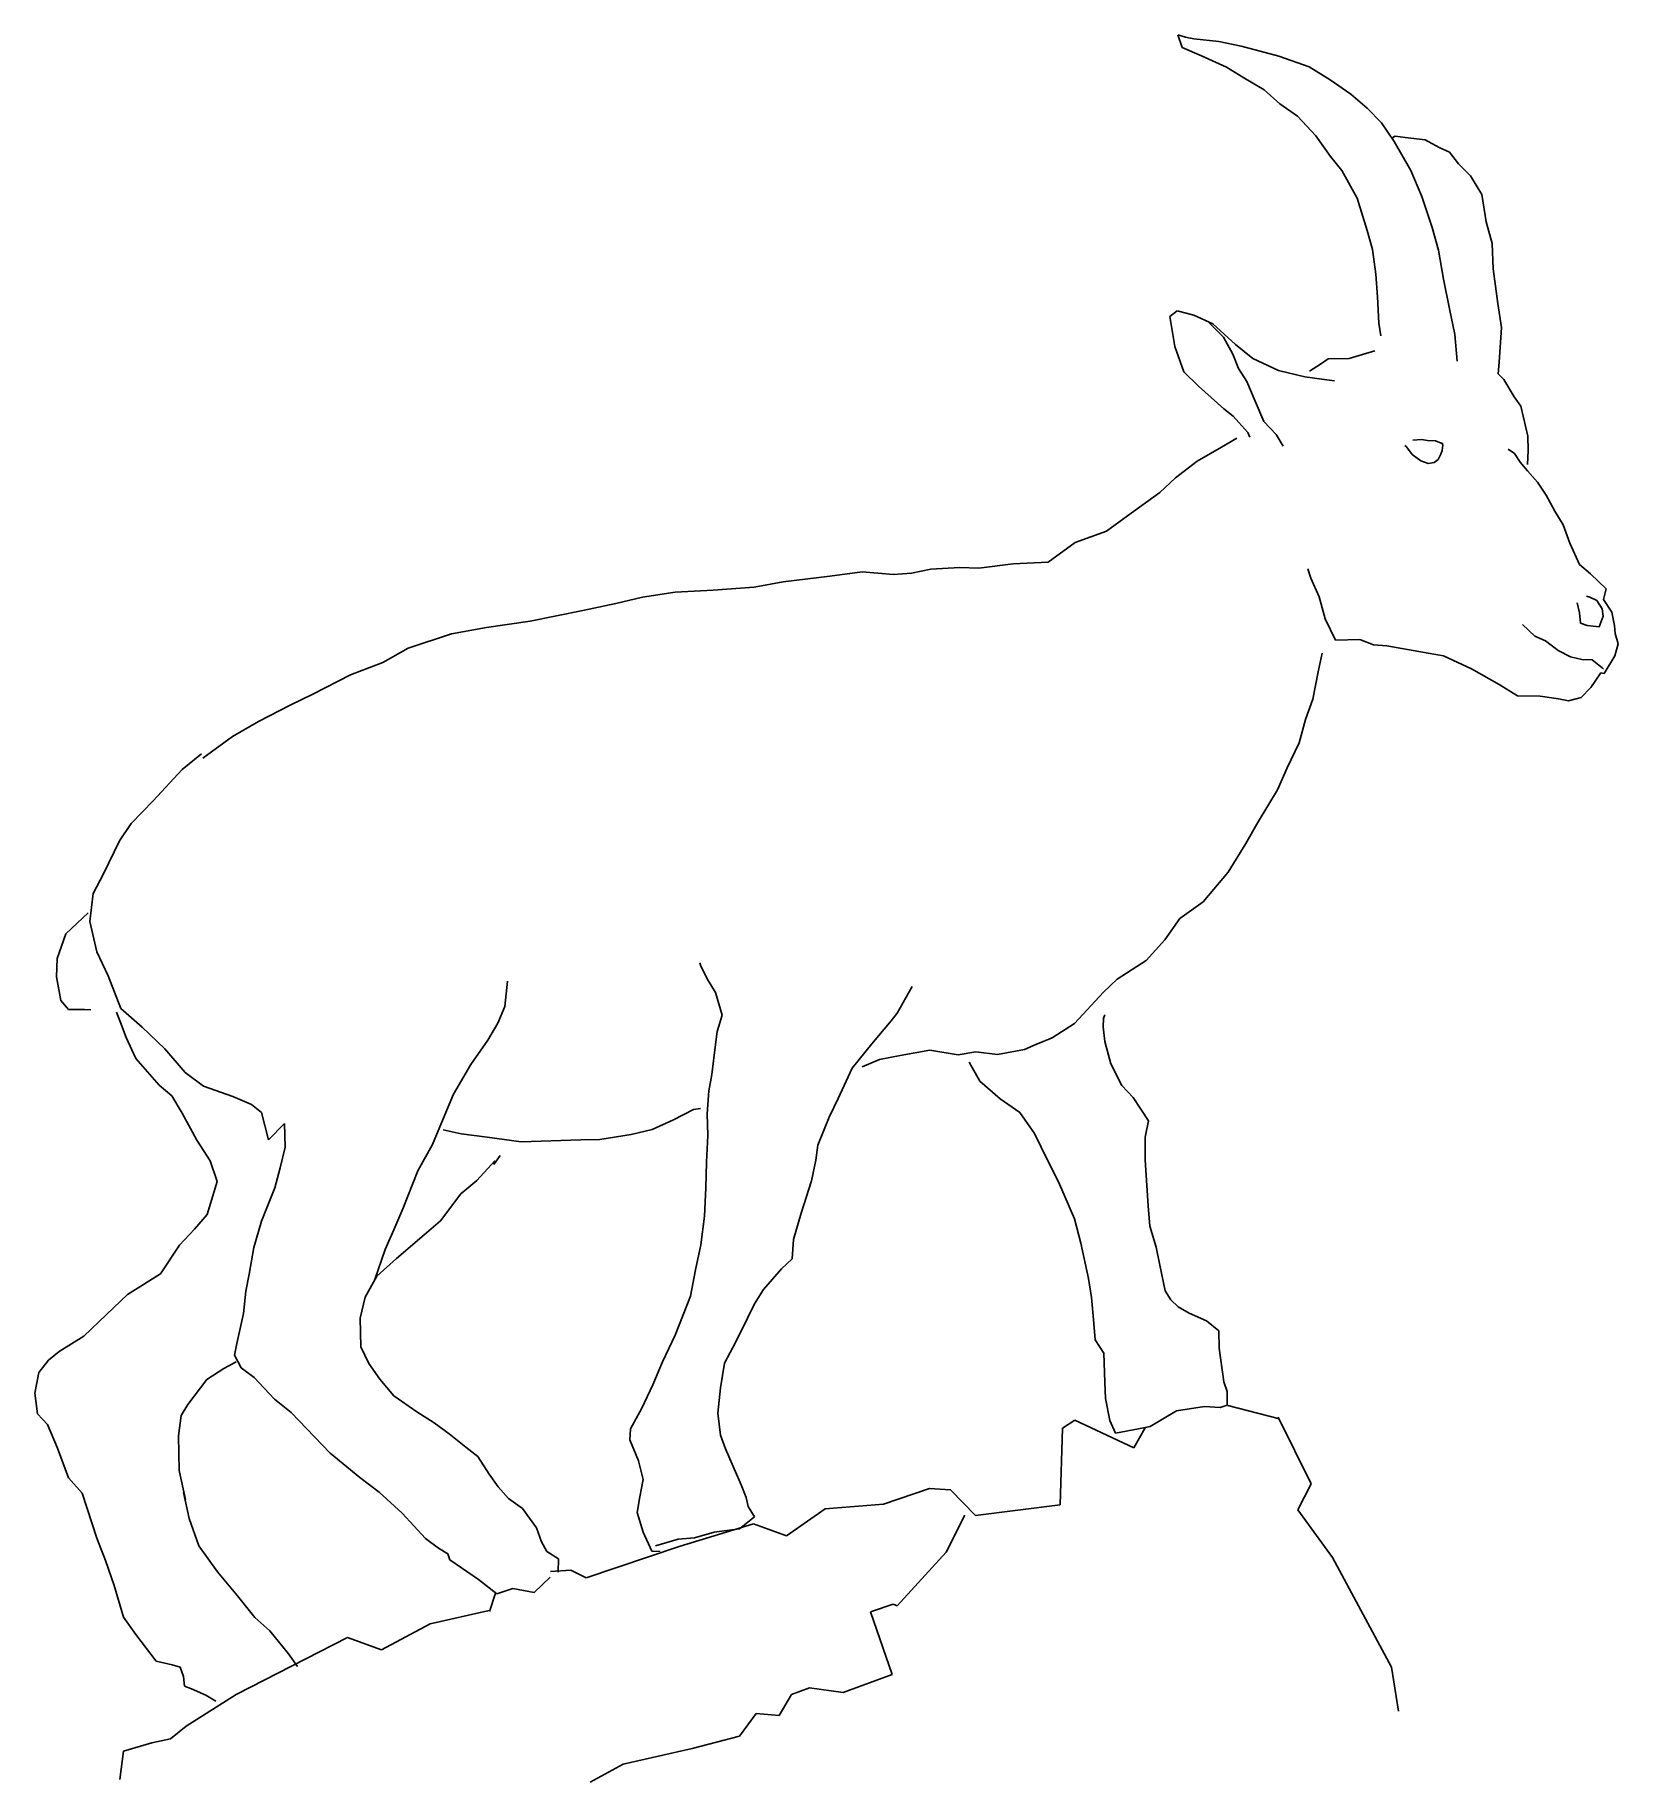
# Model space of a CAD drawing. Header units: millimetres. Extents: x -1473.43 to -1471.81, y 1778.78 to 1780.56.
import ezdxf

# ---------------------------------------------------------------- set-up
doc = ezdxf.new("R2010")
doc.units = ezdxf.units.MM
doc.header["$LTSCALE"] = 10
doc.layers.add('Animais', color=2, linetype='Continuous')

msp = doc.modelspace()

# ---------------------------------------------------------------- linework, layer by layer
at = {"layer": 'Animais'}
for p, q in [((-1472.2628, 1780.5625), (-1472.2583, 1780.5496)), ((-1472.2548, 1780.5603), (-1472.2628, 1780.5625)), ((-1472.2464, 1780.5586), (-1472.2548, 1780.5603)), ((-1472.2207, 1780.5557), (-1472.2464, 1780.5586)), ((-1472.1981, 1780.5512), (-1472.2207, 1780.5557)), ((-1472.2583, 1780.5496), (-1472.2384, 1780.5414)), ((-1472.2384, 1780.5414), (-1472.2129, 1780.5297)), ((-1472.1837, 1780.5473), (-1472.1981, 1780.5512)), ((-1472.1597, 1780.541), (-1472.1837, 1780.5473)), ((-1472.1288, 1780.5299), (-1472.1597, 1780.541)), ((-1472.2129, 1780.5297), (-1472.1953, 1780.5189)), ((-1472.1953, 1780.5189), (-1472.1748, 1780.5065)), ((-1472.1074, 1780.5168), (-1472.1288, 1780.5299)), ((-1472.0862, 1780.5021), (-1472.1074, 1780.5168)), ((-1472.1748, 1780.5065), (-1472.1585, 1780.4923)), ((-1472.0697, 1780.488), (-1472.0862, 1780.5021)), ((-1472.1585, 1780.4923), (-1472.1405, 1780.4797)), ((-1472.0548, 1780.4729), (-1472.0697, 1780.488)), ((-1472.1405, 1780.4797), (-1472.122, 1780.4597)), ((-1472.0421, 1780.4539), (-1472.0548, 1780.4729)), ((-1472.122, 1780.4597), (-1472.1071, 1780.4387)), ((-1472.0409, 1780.4593), (-1472.0441, 1780.4577)), ((-1472.0249, 1780.4242), (-1472.0421, 1780.4539)), ((-1472.0309, 1780.458), (-1472.0409, 1780.4593)), ((-1472.0105, 1780.4557), (-1472.0309, 1780.458)), ((-1471.9961, 1780.4478), (-1472.0105, 1780.4557)), ((-1471.9855, 1780.4428), (-1471.9961, 1780.4478)), ((-1472.1071, 1780.4387), (-1472.0955, 1780.4241)), ((-1471.9764, 1780.4312), (-1471.9855, 1780.4428)), ((-1471.9643, 1780.4188), (-1471.9764, 1780.4312)), ((-1472.0955, 1780.4241), (-1472.0798, 1780.3959)), ((-1472.0139, 1780.3978), (-1472.0249, 1780.4242)), ((-1471.9527, 1780.3998), (-1471.9643, 1780.4188)), ((-1472.0798, 1780.3959), (-1472.0695, 1780.3631)), ((-1472.0033, 1780.3662), (-1472.0139, 1780.3978)), ((-1471.9482, 1780.372), (-1471.9527, 1780.3998)), ((-1472.0695, 1780.3631), (-1472.0642, 1780.3437)), ((-1471.9967, 1780.343), (-1472.0033, 1780.3662)), ((-1471.942, 1780.3499), (-1471.9482, 1780.372)), ((-1472.0642, 1780.3437), (-1472.0608, 1780.3186)), ((-1471.9917, 1780.3134), (-1471.9967, 1780.343)), ((-1471.9412, 1780.3241), (-1471.942, 1780.3499)), ((-1471.9362, 1780.2887), (-1471.9412, 1780.3241)), ((-1472.0608, 1780.3186), (-1472.059, 1780.2955)), ((-1471.9856, 1780.2833), (-1471.9917, 1780.3134)), ((-1472.059, 1780.2955), (-1472.0577, 1780.2686)), ((-1471.9327, 1780.264), (-1471.9362, 1780.2887)), ((-1472.2633, 1780.2811), (-1472.2709, 1780.2752)), ((-1472.2709, 1780.2752), (-1472.2659, 1780.2447)), ((-1472.2462, 1780.2767), (-1472.2633, 1780.2811)), ((-1472.227, 1780.2678), (-1472.2462, 1780.2767)), ((-1472.216, 1780.2543), (-1472.2308, 1780.269)), ((-1472.2037, 1780.2467), (-1472.227, 1780.2678)), ((-1472.0577, 1780.2686), (-1472.0557, 1780.2557)), ((-1471.9801, 1780.257), (-1471.9856, 1780.2833)), ((-1472.2065, 1780.237), (-1472.216, 1780.2543)), ((-1471.9777, 1780.2297), (-1471.9801, 1780.257)), ((-1471.9349, 1780.2286), (-1471.9327, 1780.264)), ((-1472.2659, 1780.2447), (-1472.2566, 1780.2188)), ((-1472.2008, 1780.2224), (-1472.2065, 1780.237)), ((-1472.1861, 1780.2325), (-1472.2037, 1780.2467)), ((-1472.16, 1780.2204), (-1472.1861, 1780.2325)), ((-1472.1095, 1780.2323), (-1472.1171, 1780.2268)), ((-1472.0881, 1780.2325), (-1472.1095, 1780.2323)), ((-1472.0709, 1780.2376), (-1472.0881, 1780.2325)), ((-1472.0616, 1780.2402), (-1472.0709, 1780.2376)), ((-1472.2566, 1780.2188), (-1472.2417, 1780.2042)), ((-1472.1923, 1780.209), (-1472.2008, 1780.2224)), ((-1472.1332, 1780.2137), (-1472.16, 1780.2204)), ((-1472.1157, 1780.2113), (-1472.1332, 1780.2137)), ((-1472.1171, 1780.2268), (-1472.1285, 1780.2196)), ((-1471.9359, 1780.2168), (-1471.9349, 1780.2286)), ((-1471.9302, 1780.2109), (-1471.9359, 1780.2168)), ((-1472.2417, 1780.2042), (-1472.2157, 1780.1813)), ((-1472.1839, 1780.1891), (-1472.1923, 1780.209)), ((-1472.1028, 1780.2096), (-1472.1157, 1780.2113)), ((-1471.9197, 1780.1935), (-1471.9302, 1780.2109)), ((-1472.2157, 1780.1813), (-1472.2061, 1780.1738)), ((-1472.1751, 1780.1681), (-1472.1839, 1780.1891)), ((-1471.9127, 1780.1839), (-1471.9197, 1780.1935)), ((-1471.9056, 1780.1532), (-1471.9127, 1780.1839)), ((-1472.2061, 1780.1738), (-1472.2004, 1780.1673)), ((-1472.2004, 1780.1673), (-1472.1914, 1780.157)), ((-1472.1623, 1780.1551), (-1472.1751, 1780.1681)), ((-1472.243, 1780.1276), (-1472.2182, 1780.1422)), ((-1472.2182, 1780.1422), (-1472.2026, 1780.1512)), ((-1472.1914, 1780.157), (-1472.1892, 1780.1521)), ((-1472.1551, 1780.1432), (-1472.1623, 1780.1551)), ((-1472.0311, 1780.1439), (-1472.0296, 1780.1423)), ((-1472.0296, 1780.1423), (-1472.0237, 1780.1347)), ((-1472.014, 1780.1497), (-1472.0231, 1780.1491)), ((-1472.008, 1780.149), (-1472.014, 1780.1497)), ((-1472, 1780.1484), (-1472.008, 1780.149)), ((-1471.9942, 1780.1462), (-1472, 1780.1484)), ((-1471.9931, 1780.1461), (-1471.9942, 1780.1462)), ((-1471.9932, 1780.1386), (-1471.9925, 1780.1441)), ((-1471.9925, 1780.1441), (-1471.9931, 1780.1461)), ((-1471.9052, 1780.1387), (-1471.9056, 1780.1532)), ((-1472.2652, 1780.1106), (-1472.243, 1780.1276)), ((-1472.0237, 1780.1347), (-1472.0147, 1780.1282)), ((-1472.0147, 1780.1282), (-1472.0073, 1780.1254)), ((-1472.0073, 1780.1254), (-1472.0013, 1780.1264)), ((-1472.0013, 1780.1264), (-1471.9971, 1780.1295)), ((-1471.9971, 1780.1295), (-1471.9943, 1780.135)), ((-1471.9943, 1780.135), (-1471.9932, 1780.1386)), ((-1471.9193, 1780.1357), (-1471.9256, 1780.14)), ((-1471.9134, 1780.1266), (-1471.9193, 1780.1357)), ((-1471.9059, 1780.1178), (-1471.9134, 1780.1266)), ((-1471.9059, 1780.1243), (-1471.9052, 1780.1387)), ((-1472.2809, 1780.0958), (-1472.2652, 1780.1106)), ((-1471.896, 1780.1064), (-1471.9059, 1780.1178)), ((-1471.8871, 1780.093), (-1471.896, 1780.1064)), ((-1472.314, 1780.072), (-1472.2809, 1780.0958)), ((-1471.878, 1780.0768), (-1471.8871, 1780.093)), ((-1472.3356, 1780.0562), (-1472.314, 1780.072)), ((-1471.8697, 1780.0628), (-1471.878, 1780.0768)), ((-1472.3673, 1780.0448), (-1472.3356, 1780.0562)), ((-1471.8628, 1780.044), (-1471.8697, 1780.0628)), ((-1472.395, 1780.0247), (-1472.3673, 1780.0448)), ((-1471.853, 1780.0224), (-1471.8628, 1780.044)), ((-1472.5344, 1780.0134), (-1472.5146, 1780.0175)), ((-1472.5146, 1780.0175), (-1472.485, 1780.0193)), ((-1472.485, 1780.0193), (-1472.4657, 1780.0186)), ((-1472.4657, 1780.0186), (-1472.4308, 1780.0229)), ((-1472.4308, 1780.0229), (-1472.395, 1780.0247)), ((-1472.1301, 1780.0179), (-1472.1271, 1780.0083)), ((-1471.8418, 1780.0127), (-1471.853, 1780.0224)), ((-1472.7367, 1779.9963), (-1472.6949, 1779.9991)), ((-1472.6949, 1779.9991), (-1472.6653, 1780.0046)), ((-1472.6653, 1780.0046), (-1472.6175, 1780.0105)), ((-1472.6175, 1780.0105), (-1472.5848, 1780.015)), ((-1472.5848, 1780.015), (-1472.5527, 1780.012)), ((-1472.5527, 1780.012), (-1472.5344, 1780.0134)), ((-1472.1271, 1780.0083), (-1472.1186, 1779.9894)), ((-1471.8259, 1779.9974), (-1471.8418, 1780.0127)), ((-1472.8694, 1779.9753), (-1472.836, 1779.9825)), ((-1472.836, 1779.9825), (-1472.8086, 1779.9891)), ((-1472.8086, 1779.9891), (-1472.7754, 1779.9941)), ((-1472.7754, 1779.9941), (-1472.7367, 1779.9963)), ((-1472.1186, 1779.9894), (-1472.1124, 1779.9669)), ((-1471.8555, 1779.9833), (-1471.8529, 1779.9731)), ((-1471.8425, 1779.989), (-1471.8458, 1779.9901)), ((-1471.8352, 1779.9857), (-1471.8425, 1779.989)), ((-1471.8298, 1779.977), (-1471.8352, 1779.9857)), ((-1471.8287, 1779.9868), (-1471.8259, 1779.9974)), ((-1471.8202, 1779.9738), (-1471.8287, 1779.9868)), ((-1472.9677, 1779.9582), (-1472.9231, 1779.9646)), ((-1472.9231, 1779.9646), (-1472.8694, 1779.9753)), ((-1472.1124, 1779.9669), (-1472.102, 1779.9452)), ((-1471.8529, 1779.9731), (-1471.8519, 1779.9624)), ((-1471.8328, 1779.9589), (-1471.8289, 1779.9696)), ((-1471.8289, 1779.9696), (-1471.8298, 1779.977)), ((-1471.8172, 1779.9603), (-1471.8202, 1779.9738)), ((-1473.0478, 1779.9371), (-1473.0036, 1779.9517)), ((-1473.0036, 1779.9517), (-1472.9677, 1779.9582)), ((-1472.102, 1779.9452), (-1472.0769, 1779.946)), ((-1472.0769, 1779.946), (-1472.063, 1779.9405)), ((-1471.8987, 1779.9494), (-1471.911, 1779.9613)), ((-1471.8876, 1779.9446), (-1471.8987, 1779.9494)), ((-1471.8519, 1779.9624), (-1471.8451, 1779.9601)), ((-1471.8451, 1779.9601), (-1471.8328, 1779.9589)), ((-1471.8167, 1779.9518), (-1471.8172, 1779.9603)), ((-1471.8137, 1779.9415), (-1471.8167, 1779.9518)), ((-1473.0737, 1779.9224), (-1473.0478, 1779.9371)), ((-1472.1195, 1779.9128), (-1472.1155, 1779.932)), ((-1472.063, 1779.9405), (-1472.0496, 1779.9393)), ((-1472.0496, 1779.9393), (-1472.0073, 1779.9319)), ((-1472.0073, 1779.9319), (-1471.9918, 1779.9291)), ((-1471.9918, 1779.9291), (-1471.963, 1779.9159)), ((-1471.8749, 1779.9347), (-1471.8876, 1779.9446)), ((-1471.8621, 1779.9281), (-1471.8749, 1779.9347)), ((-1471.8508, 1779.9253), (-1471.8621, 1779.9281)), ((-1471.8279, 1779.9111), (-1471.817, 1779.9293)), ((-1471.817, 1779.9293), (-1471.8137, 1779.9415)), ((-1473.1449, 1779.89), (-1473.1065, 1779.9098)), ((-1473.1065, 1779.9098), (-1473.0737, 1779.9224)), ((-1472.1251, 1779.885), (-1472.1195, 1779.9128)), ((-1471.963, 1779.9159), (-1471.9348, 1779.9)), ((-1471.8401, 1779.9252), (-1471.8508, 1779.9253)), ((-1471.8415, 1779.8968), (-1471.8311, 1779.9117)), ((-1471.83, 1779.917), (-1471.8401, 1779.9252)), ((-1471.8311, 1779.9117), (-1471.8279, 1779.9111)), ((-1471.8284, 1779.9155), (-1471.83, 1779.917)), ((-1471.9348, 1779.9), (-1471.9161, 1779.8885)), ((-1471.8512, 1779.8867), (-1471.8415, 1779.8968)), ((-1473.2003, 1779.8622), (-1473.1679, 1779.879)), ((-1473.1679, 1779.879), (-1473.1449, 1779.89)), ((-1472.1324, 1779.8642), (-1472.1251, 1779.885)), ((-1471.9161, 1779.8885), (-1471.893, 1779.8882)), ((-1471.893, 1779.8882), (-1471.8743, 1779.8853)), ((-1471.8743, 1779.8853), (-1471.8641, 1779.8832)), ((-1471.8641, 1779.8832), (-1471.8512, 1779.8867)), ((-1473.2267, 1779.847), (-1473.2003, 1779.8622)), ((-1472.1391, 1779.8406), (-1472.1324, 1779.8642)), ((-1473.2571, 1779.8248), (-1473.2267, 1779.847)), ((-1472.1512, 1779.8151), (-1472.1391, 1779.8406)), ((-1473.2781, 1779.8131), (-1473.2586, 1779.8291)), ((-1473.3079, 1779.7814), (-1473.2781, 1779.8131)), ((-1472.161, 1779.7926), (-1472.1512, 1779.8151)), ((-1472.1807, 1779.7597), (-1472.161, 1779.7926)), ((-1473.3301, 1779.758), (-1473.3079, 1779.7814)), ((-1473.3421, 1779.7405), (-1473.3301, 1779.758)), ((-1472.1934, 1779.7378), (-1472.1807, 1779.7597)), ((-1473.3586, 1779.7069), (-1473.3421, 1779.7405)), ((-1472.2113, 1779.7085), (-1472.1934, 1779.7378)), ((-1473.3691, 1779.6866), (-1473.3586, 1779.7069)), ((-1472.2369, 1779.6782), (-1472.2113, 1779.7085)), ((-1473.3725, 1779.6582), (-1473.3691, 1779.6866)), ((-1472.2607, 1779.6613), (-1472.2369, 1779.6782)), ((-1473.374, 1779.6669), (-1473.3969, 1779.6456)), ((-1472.2758, 1779.6395), (-1472.2607, 1779.6613)), ((-1473.3969, 1779.6456), (-1473.4056, 1779.6206)), ((-1473.3654, 1779.6271), (-1473.3725, 1779.6582)), ((-1473.3538, 1779.6029), (-1473.3654, 1779.6271)), ((-1472.2949, 1779.6183), (-1472.2758, 1779.6395)), ((-1473.4056, 1779.6206), (-1473.4065, 1779.6018)), ((-1472.7491, 1779.6126), (-1472.7501, 1779.6159)), ((-1472.7417, 1779.5981), (-1472.7491, 1779.6126)), ((-1472.3247, 1779.5994), (-1472.2949, 1779.6183)), ((-1473.4065, 1779.6018), (-1473.4019, 1779.5777)), ((-1473.3409, 1779.5694), (-1473.3538, 1779.6029)), ((-1472.949, 1779.5715), (-1472.9465, 1779.5972)), ((-1472.7343, 1779.5857), (-1472.7417, 1779.5981)), ((-1472.549, 1779.5648), (-1472.5338, 1779.592)), ((-1472.3386, 1779.586), (-1472.3247, 1779.5994)), ((-1473.4019, 1779.5777), (-1473.394, 1779.5685)), ((-1472.9561, 1779.5545), (-1472.949, 1779.5715)), ((-1472.7276, 1779.5626), (-1472.7343, 1779.5857)), ((-1472.3681, 1779.5543), (-1472.3386, 1779.586)), ((-1473.394, 1779.5685), (-1473.3778, 1779.5683)), ((-1473.3778, 1779.5683), (-1473.3713, 1779.5682)), ((-1473.341, 1779.555), (-1473.3451, 1779.5657)), ((-1473.3352, 1779.5399), (-1473.341, 1779.555)), ((-1473.3191, 1779.5504), (-1473.3409, 1779.5694)), ((-1472.9665, 1779.5373), (-1472.9561, 1779.5545)), ((-1472.7327, 1779.546), (-1472.7276, 1779.5626)), ((-1472.5747, 1779.5335), (-1472.5551, 1779.5569)), ((-1472.5551, 1779.5569), (-1472.549, 1779.5648)), ((-1472.3907, 1779.5395), (-1472.3681, 1779.5543)), ((-1472.339, 1779.5507), (-1472.3385, 1779.5593)), ((-1472.3385, 1779.5593), (-1472.3373, 1779.5631)), ((-1473.3254, 1779.5184), (-1473.3352, 1779.5399)), ((-1473.2958, 1779.5283), (-1473.3191, 1779.5504)), ((-1472.9839, 1779.5124), (-1472.9665, 1779.5373)), ((-1472.7344, 1779.5327), (-1472.7327, 1779.546)), ((-1472.4074, 1779.5328), (-1472.3907, 1779.5395)), ((-1472.3372, 1779.5357), (-1472.339, 1779.5507)), ((-1472.331, 1779.5131), (-1472.3372, 1779.5357)), ((-1473.3015, 1779.4913), (-1473.3254, 1779.5184)), ((-1473.2752, 1779.5043), (-1473.2958, 1779.5283)), ((-1472.738, 1779.5021), (-1472.7344, 1779.5327)), ((-1472.5947, 1779.5085), (-1472.5747, 1779.5335)), ((-1472.5668, 1779.5173), (-1472.5459, 1779.5214)), ((-1472.5459, 1779.5214), (-1472.5157, 1779.5269)), ((-1472.5157, 1779.5269), (-1472.4868, 1779.5223)), ((-1472.4868, 1779.5223), (-1472.4686, 1779.5253)), ((-1472.4686, 1779.5253), (-1472.4466, 1779.5224)), ((-1472.4466, 1779.5224), (-1472.4192, 1779.5275)), ((-1472.4192, 1779.5275), (-1472.4074, 1779.5328)), ((-1473.2565, 1779.4903), (-1473.2752, 1779.5043)), ((-1473.0013, 1779.4819), (-1472.9839, 1779.5124)), ((-1472.7409, 1779.4855), (-1472.738, 1779.5021)), ((-1472.6091, 1779.4775), (-1472.5947, 1779.5085)), ((-1472.5845, 1779.5101), (-1472.5668, 1779.5173)), ((-1472.4756, 1779.5147), (-1472.4647, 1779.4952)), ((-1472.3199, 1779.4909), (-1472.331, 1779.5131)), ((-1473.2888, 1779.4804), (-1473.3015, 1779.4913)), ((-1473.2266, 1779.4797), (-1473.2565, 1779.4903)), ((-1472.7427, 1779.4619), (-1472.7409, 1779.4855)), ((-1472.4647, 1779.4952), (-1472.444, 1779.4774)), ((-1472.3083, 1779.4786), (-1472.3199, 1779.4909)), ((-1473.2783, 1779.4626), (-1473.2888, 1779.4804)), ((-1473.2074, 1779.4715), (-1473.2266, 1779.4797)), ((-1473.1972, 1779.4632), (-1473.2074, 1779.4715)), ((-1473.0102, 1779.4611), (-1473.0013, 1779.4819)), ((-1472.777, 1779.4559), (-1472.7567, 1779.4665)), ((-1472.7567, 1779.4665), (-1472.7496, 1779.4673)), ((-1472.6184, 1779.4585), (-1472.6091, 1779.4775)), ((-1472.444, 1779.4774), (-1472.4237, 1779.4632)), ((-1472.2925, 1779.4548), (-1472.3083, 1779.4786)), ((-1473.2631, 1779.4351), (-1473.2783, 1779.4626)), ((-1473.1902, 1779.4354), (-1473.1972, 1779.4632)), ((-1473.1738, 1779.4523), (-1473.1902, 1779.4354)), ((-1473.173, 1779.4281), (-1473.1738, 1779.4523)), ((-1473.023, 1779.4308), (-1473.0102, 1779.4611)), ((-1472.7987, 1779.4459), (-1472.777, 1779.4559)), ((-1472.7419, 1779.4399), (-1472.7427, 1779.4619)), ((-1472.63, 1779.4302), (-1472.6184, 1779.4585)), ((-1472.4237, 1779.4632), (-1472.4089, 1779.4421)), ((-1472.2959, 1779.4382), (-1472.2925, 1779.4548)), ((-1473.2498, 1779.414), (-1473.2631, 1779.4351)), ((-1473.0377, 1779.4037), (-1473.023, 1779.4308)), ((-1473.012, 1779.4456), (-1472.9938, 1779.4416)), ((-1472.9938, 1779.4416), (-1472.9671, 1779.4382)), ((-1472.9671, 1779.4382), (-1472.9323, 1779.4336)), ((-1472.9323, 1779.4336), (-1472.8717, 1779.4356)), ((-1472.8717, 1779.4356), (-1472.8523, 1779.4358)), ((-1472.8523, 1779.4358), (-1472.8201, 1779.4408)), ((-1472.8201, 1779.4408), (-1472.7987, 1779.4459)), ((-1472.7433, 1779.4126), (-1472.7419, 1779.4399)), ((-1472.6318, 1779.4146), (-1472.63, 1779.4302)), ((-1472.4089, 1779.4421), (-1472.3954, 1779.414)), ((-1472.2961, 1779.4151), (-1472.2959, 1779.4382)), ((-1473.2426, 1779.3931), (-1473.2498, 1779.414)), ((-1473.1781, 1779.4068), (-1473.173, 1779.4281)), ((-1472.9777, 1779.3939), (-1472.9592, 1779.4139)), ((-1472.9604, 1779.4102), (-1472.9538, 1779.4194)), ((-1472.9592, 1779.4139), (-1472.9604, 1779.4102)), ((-1472.7441, 1779.3864), (-1472.7433, 1779.4126)), ((-1472.6362, 1779.3938), (-1472.6318, 1779.4146)), ((-1472.3954, 1779.414), (-1472.3843, 1779.3926)), ((-1472.2942, 1779.3889), (-1472.2961, 1779.4151)), ((-1473.2526, 1779.3594), (-1473.2426, 1779.3931)), ((-1473.1837, 1779.3864), (-1473.1781, 1779.4068)), ((-1473.0531, 1779.3652), (-1473.0377, 1779.4037)), ((-1472.994, 1779.3805), (-1472.9777, 1779.3939)), ((-1472.6468, 1779.3606), (-1472.6362, 1779.3938)), ((-1473.1974, 1779.3524), (-1473.1837, 1779.3864)), ((-1473.0147, 1779.353), (-1472.994, 1779.3805)), ((-1472.7455, 1779.3575), (-1472.7441, 1779.3864)), ((-1472.3843, 1779.3926), (-1472.3681, 1779.3548)), ((-1472.2929, 1779.368), (-1472.2942, 1779.3889)), ((-1473.2656, 1779.3445), (-1473.2526, 1779.3594)), ((-1473.0624, 1779.3438), (-1473.0531, 1779.3652)), ((-1472.7491, 1779.3285), (-1472.7455, 1779.3575)), ((-1472.6546, 1779.3339), (-1472.6468, 1779.3606)), ((-1472.2911, 1779.3475), (-1472.2929, 1779.368)), ((-1473.2809, 1779.328), (-1473.2656, 1779.3445)), ((-1473.2052, 1779.3256), (-1473.1974, 1779.3524)), ((-1473.0713, 1779.3236), (-1473.0624, 1779.3438)), ((-1473.0314, 1779.3387), (-1473.0147, 1779.353)), ((-1472.3681, 1779.3548), (-1472.3615, 1779.3301)), ((-1472.2849, 1779.3259), (-1472.2911, 1779.3475)), ((-1473.3004, 1779.2989), (-1473.2809, 1779.328)), ((-1473.2099, 1779.2983), (-1473.2052, 1779.3256)), ((-1473.0818, 1779.2931), (-1473.0713, 1779.3236)), ((-1473.0596, 1779.3144), (-1473.0314, 1779.3387)), ((-1472.7547, 1779.3028), (-1472.7491, 1779.3285)), ((-1472.656, 1779.3141), (-1472.6546, 1779.3339)), ((-1472.3615, 1779.3301), (-1472.3537, 1779.2941)), ((-1472.2813, 1779.3094), (-1472.2849, 1779.3259)), ((-1473.0796, 1779.2964), (-1473.0596, 1779.3144)), ((-1472.6852, 1779.2828), (-1472.6668, 1779.304)), ((-1472.6668, 1779.304), (-1472.656, 1779.3141)), ((-1472.2756, 1779.2814), (-1472.2813, 1779.3094)), ((-1473.3339, 1779.2777), (-1473.3004, 1779.2989)), ((-1473.2133, 1779.2812), (-1473.2099, 1779.2983)), ((-1473.0916, 1779.275), (-1473.0796, 1779.2964)), ((-1472.7597, 1779.2761), (-1472.7547, 1779.3028)), ((-1472.3537, 1779.2941), (-1472.3508, 1779.2747)), ((-1473.3557, 1779.2571), (-1473.3339, 1779.2777)), ((-1473.2157, 1779.2582), (-1473.2133, 1779.2812)), ((-1473.0967, 1779.2537), (-1473.0916, 1779.275)), ((-1472.7753, 1779.2361), (-1472.7597, 1779.2761)), ((-1472.7016, 1779.2535), (-1472.6945, 1779.2683)), ((-1472.6945, 1779.2683), (-1472.6852, 1779.2828)), ((-1472.3508, 1779.2747), (-1472.3488, 1779.2522)), ((-1472.2699, 1779.2722), (-1472.2756, 1779.2814)), ((-1472.2625, 1779.2652), (-1472.2699, 1779.2722)), ((-1473.3784, 1779.2353), (-1473.3557, 1779.2571)), ((-1473.2225, 1779.2276), (-1473.2157, 1779.2582)), ((-1473.096, 1779.2242), (-1473.0967, 1779.2537)), ((-1472.7136, 1779.2295), (-1472.7016, 1779.2535)), ((-1472.3488, 1779.2522), (-1472.347, 1779.2313)), ((-1472.2512, 1779.2587), (-1472.2625, 1779.2652)), ((-1472.2336, 1779.2509), (-1472.2512, 1779.2587)), ((-1472.221, 1779.2406), (-1472.2336, 1779.2509)), ((-1473.4037, 1779.2196), (-1473.3784, 1779.2353)), ((-1472.7884, 1779.2089), (-1472.7753, 1779.2361)), ((-1472.2205, 1779.2228), (-1472.221, 1779.2406)), ((-1473.4146, 1779.2106), (-1473.4037, 1779.2196)), ((-1473.2247, 1779.2159), (-1473.2225, 1779.2276)), ((-1473.2179, 1779.2029), (-1473.2247, 1779.2159)), ((-1473.0877, 1779.2074), (-1473.096, 1779.2242)), ((-1472.7252, 1779.2076), (-1472.7136, 1779.2295)), ((-1472.347, 1779.2313), (-1472.3381, 1779.2177)), ((-1472.3381, 1779.2177), (-1472.3371, 1779.1883)), ((-1472.2158, 1779.1885), (-1472.2205, 1779.2228)), ((-1473.4284, 1779.177), (-1473.4243, 1779.1983)), ((-1473.4243, 1779.1983), (-1473.4146, 1779.2106)), ((-1473.2529, 1779.191), (-1473.2357, 1779.2022)), ((-1473.2357, 1779.2022), (-1473.2232, 1779.2089)), ((-1473.2047, 1779.1932), (-1473.2179, 1779.2029)), ((-1473.0765, 1779.1913), (-1473.0877, 1779.2074)), ((-1472.7983, 1779.1855), (-1472.7884, 1779.2089)), ((-1472.7292, 1779.1825), (-1472.7252, 1779.2076)), ((-1473.2725, 1779.1655), (-1473.2529, 1779.191)), ((-1473.184, 1779.171), (-1473.2047, 1779.1932)), ((-1473.0623, 1779.1745), (-1473.0765, 1779.1913)), ((-1472.8094, 1779.1619), (-1472.7983, 1779.1855)), ((-1472.7317, 1779.1568), (-1472.7292, 1779.1825)), ((-1472.3371, 1779.1883), (-1472.3366, 1779.1716)), ((-1472.2123, 1779.1787), (-1472.2158, 1779.1885)), ((-1473.4259, 1779.1559), (-1473.4284, 1779.177)), ((-1473.2791, 1779.1543), (-1473.2725, 1779.1655)), ((-1473.1669, 1779.1574), (-1473.184, 1779.171)), ((-1473.0387, 1779.158), (-1473.0623, 1779.1745)), ((-1472.8208, 1779.1407), (-1472.8094, 1779.1619)), ((-1472.3366, 1779.1716), (-1472.3322, 1779.149)), ((-1472.2639, 1779.159), (-1472.2354, 1779.1634)), ((-1472.2354, 1779.1634), (-1472.2194, 1779.1623)), ((-1472.2194, 1779.1623), (-1472.2125, 1779.1649)), ((-1472.2125, 1779.1649), (-1472.2123, 1779.1787)), ((-1472.1604, 1779.1511), (-1472.2117, 1779.1646)), ((-1473.4154, 1779.1451), (-1473.4259, 1779.1559)), ((-1473.4054, 1779.121), (-1473.4154, 1779.1451)), ((-1473.282, 1779.1334), (-1473.2791, 1779.1543)), ((-1473.1432, 1779.1325), (-1473.1669, 1779.1574)), ((-1473.0213, 1779.1467), (-1473.0387, 1779.158)), ((-1473.0059, 1779.1357), (-1473.0213, 1779.1467)), ((-1472.7293, 1779.1343), (-1472.7317, 1779.1568)), ((-1472.3802, 1779.1415), (-1472.3677, 1779.1496)), ((-1472.3677, 1779.1496), (-1472.3074, 1779.1214)), ((-1472.3322, 1779.149), (-1472.3263, 1779.1362)), ((-1472.2909, 1779.1432), (-1472.2639, 1779.159)), ((-1472.1602, 1779.1526), (-1472.1267, 1779.0847)), ((-1473.2813, 1779.0981), (-1473.282, 1779.1334)), ((-1473.1272, 1779.1157), (-1473.1432, 1779.1325)), ((-1472.9889, 1779.1221), (-1473.0059, 1779.1357)), ((-1472.8215, 1779.1294), (-1472.8208, 1779.1407)), ((-1472.8127, 1779.1079), (-1472.8215, 1779.1294)), ((-1472.7239, 1779.1203), (-1472.7293, 1779.1343)), ((-1472.3827, 1779.0633), (-1472.3802, 1779.1415)), ((-1472.3263, 1779.1362), (-1472.3027, 1779.1406)), ((-1472.3074, 1779.1214), (-1472.296, 1779.1417)), ((-1472.3027, 1779.1406), (-1472.2909, 1779.1432)), ((-1473.394, 1779.0907), (-1473.4054, 1779.121)), ((-1473.097, 1779.0911), (-1473.1272, 1779.1157)), ((-1472.9766, 1779.1124), (-1472.9889, 1779.1221)), ((-1472.965, 1779.0945), (-1472.9766, 1779.1124)), ((-1472.808, 1779.089), (-1472.8127, 1779.1079)), ((-1472.7161, 1779.1024), (-1472.7239, 1779.1203)), ((-1473.3802, 1779.075), (-1473.394, 1779.0907)), ((-1473.2747, 1779.0685), (-1473.2813, 1779.0981)), ((-1473.0772, 1779.076), (-1473.097, 1779.0911)), ((-1472.956, 1779.0815), (-1472.965, 1779.0945)), ((-1472.7079, 1779.0836), (-1472.7161, 1779.1024)), ((-1473.3651, 1779.0293), (-1473.3802, 1779.075)), ((-1473.2767, 1779.0756), (-1473.2747, 1779.0685)), ((-1473.2712, 1779.0491), (-1473.2767, 1779.0756)), ((-1473.0539, 1779.0548), (-1473.0772, 1779.076)), ((-1472.9455, 1779.0697), (-1472.956, 1779.0815)), ((-1472.8113, 1779.0713), (-1472.808, 1779.089)), ((-1472.7031, 1779.0707), (-1472.7079, 1779.0836)), ((-1472.5628, 1779.0638), (-1472.516, 1779.0799)), ((-1472.516, 1779.0799), (-1472.4945, 1779.0786)), ((-1472.4945, 1779.0786), (-1472.469, 1779.0521)), ((-1472.1267, 1779.0847), (-1472.1404, 1779.058)), ((-1473.0301, 1779.0288), (-1473.0539, 1779.0548)), ((-1472.9312, 1779.0593), (-1472.9455, 1779.0697)), ((-1472.9168, 1779.0398), (-1472.9312, 1779.0593)), ((-1472.8142, 1779.0553), (-1472.8113, 1779.0713)), ((-1472.8081, 1779.0354), (-1472.8142, 1779.0553)), ((-1472.701, 1779.0616), (-1472.7031, 1779.0707)), ((-1472.6943, 1779.0508), (-1472.701, 1779.0616)), ((-1472.6618, 1779.0316), (-1472.6224, 1779.0591)), ((-1472.6224, 1779.0591), (-1472.5628, 1779.0638)), ((-1472.469, 1779.0521), (-1472.3827, 1779.0633)), ((-1472.1404, 1779.058), (-1472.105, 1779.0093)), ((-1473.2613, 1779.0212), (-1473.2712, 1779.0491)), ((-1472.9116, 1779.0253), (-1472.9168, 1779.0398)), ((-1472.7712, 1779.0206), (-1472.6954, 1779.0438)), ((-1472.7357, 1779.0351), (-1472.7099, 1779.0386)), ((-1472.7099, 1779.0386), (-1472.6943, 1779.0508)), ((-1472.6954, 1779.0438), (-1472.6618, 1779.0316)), ((-1472.4798, 1779.0527), (-1472.499, 1779.0149)), ((-1473.3563, 1779.0063), (-1473.3651, 1779.0293)), ((-1473.2422, 1778.9948), (-1473.2613, 1779.0212)), ((-1473.0167, 1779.0189), (-1473.0301, 1779.0288)), ((-1473.0072, 1779.013), (-1473.0167, 1779.0189)), ((-1472.9064, 1779.0157), (-1472.9116, 1779.0253)), ((-1472.866, 1778.9888), (-1472.7712, 1779.0206)), ((-1472.7991, 1779.016), (-1472.8081, 1779.0354)), ((-1472.7954, 1779.0213), (-1472.7723, 1779.028)), ((-1472.7723, 1779.028), (-1472.7556, 1779.0295)), ((-1472.7556, 1779.0295), (-1472.7357, 1779.0351)), ((-1473.3475, 1778.9809), (-1473.3563, 1779.0063)), ((-1473.0051, 1779.007), (-1473.0072, 1779.013)), ((-1472.9934, 1778.9989), (-1473.0051, 1779.007)), ((-1472.8942, 1779.008), (-1472.9064, 1779.0157)), ((-1472.8948, 1778.9946), (-1472.8942, 1779.008)), ((-1472.7906, 1779.0155), (-1472.7991, 1779.016)), ((-1472.499, 1779.0149), (-1472.5489, 1778.9601)), ((-1472.105, 1779.0093), (-1472.0446, 1778.8976)), ((-1473.2216, 1778.9703), (-1473.2422, 1778.9948)), ((-1472.9758, 1778.9869), (-1472.9934, 1778.9989)), ((-1472.9572, 1778.9725), (-1472.9758, 1778.9869)), ((-1472.9029, 1778.9892), (-1472.9191, 1778.9738)), ((-1472.9024, 1778.9952), (-1472.8819, 1778.9965)), ((-1472.8819, 1778.9965), (-1472.866, 1778.9888)), ((-1473.3381, 1778.9486), (-1473.3475, 1778.9809)), ((-1473.2041, 1778.9482), (-1473.2216, 1778.9703)), ((-1472.9649, 1778.9545), (-1472.9587, 1778.9731)), ((-1472.941, 1778.9778), (-1472.9572, 1778.9725)), ((-1472.9191, 1778.9738), (-1472.941, 1778.9778)), ((-1473.3256, 1778.9308), (-1473.3381, 1778.9486)), ((-1473.1887, 1778.9346), (-1473.2041, 1778.9482)), ((-1473.0251, 1778.9419), (-1472.965, 1778.9552)), ((-1472.5531, 1778.9618), (-1472.5763, 1778.954)), ((-1472.5763, 1778.954), (-1472.5539, 1778.89)), ((-1472.5489, 1778.9601), (-1472.5531, 1778.9618)), ((-1473.3048, 1778.9037), (-1473.3256, 1778.9308)), ((-1473.1697, 1778.9113), (-1473.1887, 1778.9346)), ((-1473.0748, 1778.9151), (-1473.0251, 1778.9419)), ((-1473.2232, 1778.8695), (-1473.1095, 1778.9278)), ((-1473.1095, 1778.9278), (-1473.0748, 1778.9151)), ((-1473.2884, 1778.8998), (-1473.3048, 1778.9037)), ((-1473.2802, 1778.8975), (-1473.2884, 1778.8998)), ((-1473.2767, 1778.8879), (-1473.2802, 1778.8975)), ((-1473.1607, 1778.8984), (-1473.1697, 1778.9113)), ((-1472.0446, 1778.8976), (-1472.0376, 1778.8525)), ((-1473.2757, 1778.8783), (-1473.2767, 1778.8879)), ((-1473.2687, 1778.8754), (-1473.2757, 1778.8783)), ((-1472.6383, 1778.8765), (-1472.6566, 1778.8696)), ((-1472.6041, 1778.8717), (-1472.6383, 1778.8765)), ((-1472.5539, 1778.89), (-1472.6041, 1778.8717)), ((-1473.274, 1778.8374), (-1473.2232, 1778.8695)), ((-1473.2539, 1778.8689), (-1473.2687, 1778.8754)), ((-1473.2437, 1778.8628), (-1473.2539, 1778.8689)), ((-1472.6566, 1778.8696), (-1472.6692, 1778.8484)), ((-1472.6927, 1778.8502), (-1472.7096, 1778.8273)), ((-1472.6692, 1778.8484), (-1472.6927, 1778.8502)), ((-1473.3091, 1778.8202), (-1473.2902, 1778.8243)), ((-1473.2902, 1778.8243), (-1473.274, 1778.8374)), ((-1472.7096, 1778.8273), (-1472.758, 1778.8145)), ((-1473.3417, 1778.7831), (-1473.3381, 1778.8119)), ((-1473.3381, 1778.8119), (-1473.3091, 1778.8202)), ((-1472.758, 1778.8145), (-1472.8284, 1778.7987)), ((-1472.8284, 1778.7987), (-1472.8619, 1778.7804))]:
    msp.add_line(p, q, dxfattribs=at)

doc.saveas('drawing.dxf')
